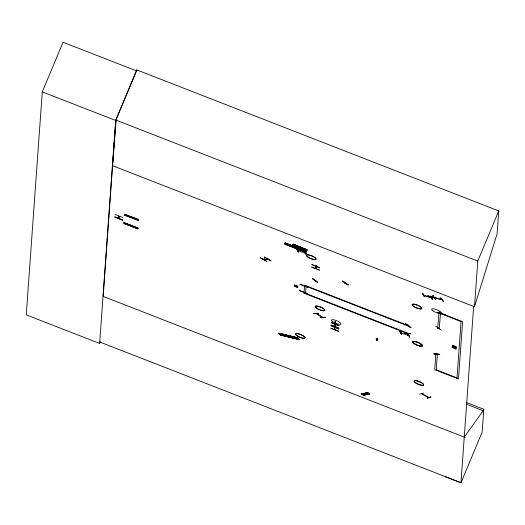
<?xml version="1.0" encoding="UTF-8"?>
<svg xmlns="http://www.w3.org/2000/svg" width="525" height="525" viewBox="0 0 525 525"><rect width="100%" height="100%" fill="white"/><g stroke="black" fill="none" stroke-linecap="round" stroke-linejoin="round"><path stroke-width="0.79" d="M440.606 297.892L443.12 301.166M443.435 301.37L440.514 297.983L443.441 301.324M427.153 397.937L430.815 397.241L430.507 396.979M324.962 317.257L325.231 317.454L324.877 317.29M136.421 70.836L63.033 42.243L42.282 91.862L26.25 314.862L99.638 343.455L100.268 341.952M99.638 343.455L115.664 120.455L136.808 69.91L498.75 210.945L497.109 233.769L474.495 306.731L473.648 306.403L460.97 482.757L445.226 476.654M122.693 219.962L114.916 216.93M115.073 214.463L122.85 217.501M122.647 220.178L114.883 217.101M136.697 71.538L136.808 69.91M294.236 286.086L294.466 285.022L297.918 286.401L297.846 287.418L294.236 286.086L297.708 287.405M305.576 293.344L306.088 286.25M319.502 270.027L311.725 266.995M311.883 264.534L319.633 267.737L311.883 264.62M316.109 267.743L315.44 268.544M316.26 265.63L315.755 268.433M316.181 265.552L315.945 266.523L315.518 266.385M331.085 325.671L338.828 328.873L331.085 325.756M335.002 329.608C333.959 330.041 334.333 326.386 335.14 327.659M335.075 327.416L334.963 329.798M330.927 328.132L338.704 331.163M408.581 324.988L408.292 326.071L304.572 285.659M439.09 311.811L437.692 328.276L439.208 328.867L440.606 312.401M436.229 370.256L437.371 354.414L435.855 353.824L434.72 369.666L458.489 378.932L462.597 321.694L438.834 312.434M456.973 378.341L461.088 321.103M498.75 210.945L477.776 261.082L474.495 306.764L112.56 165.697L116.202 119.359L136.782 70.153M466.233 402.439L483.801 409.277L482.16 432.108L460.97 482.757L99.796 342.018M331.347 322.724L339.124 325.776L331.387 322.606M334.989 321.818L334.747 324.214C336.669 325.539 333.067 321.864 335.383 321.897M335.363 324.325C335.324 329.319 334.044 324.502 335.396 322.022L334.97 321.838M335.311 321.93L335.344 324.562M335.37 323.17L335.993 323.413M338.914 328.197L331.163 324.995M376.149 339.163L376.93 339.472M377.265 340.764L376.825 340.613L377.042 338.251C378.138 338.054 377.672 341.355 376.957 340.6L377.14 338.172M348.187 284.944L342.602 281.052L348.173 284.904M435.862 326.327L441.446 330.218M434.083 353.948L439.74 354.408L433.775 353.752L439.727 354.382M307.197 293.587L299.414 290.568L307.21 293.547M303.588 285.823L303.903 285.935M307.643 287.201L299.867 284.163L307.67 287.168M264.338 257.014L270.985 260.827M264.495 257.073L270.913 260.938M138.593 219.923L138.653 219.594L124.55 214.331M124.478 215.079L138.554 220.303M123.946 222.679L138.042 228.073M123.926 222.928L123.992 222.6L138.042 228.093M123.874 223.565L137.99 228.71L137.924 229.038L123.926 223.387M138.554 220.283L124.504 214.823M293.002 244.401L307.059 249.88L293.062 244.086L292.996 244.414M307.013 250.274L292.963 244.781L307.046 250.346M307.053 249.795L293.022 244.132L307.072 249.729M437.647 312.316L445.266 314.882L445.338 314.344M285.009 243.147L306.068 251.416M285.009 243.023L306.075 251.298L285.029 242.97M285.036 242.793L306.101 251.068M284.878 244.099L305.944 252.374L284.891 244.079M284.918 243.725L305.99 251.954M305.95 252.236L284.911 243.843L305.977 252.131M263.438 259.507L267.474 258.963L267.776 258.241L267.041 258.969M138.534 220.539L124.491 214.981M330.888 328.309L338.658 331.367M114.023 143.286L114.824 141.376M260.006 257.696L266.877 261.476L260.243 257.565M263.767 259.435L264.147 258.727M267.028 259.022L267.343 258.248M267.625 258.208L267.409 259.186M268.006 258.372L267.691 259.147L263.668 259.639M298.403 251.974L296.901 249.099L298.41 252.098L297.314 249.139M305.589 253.339L297.931 250.655L298.298 249.933L298.056 250.812M306.541 254.848L305.465 251.967L305.025 251.869L306.541 254.848L306.213 254.658M294.335 285.009L297.787 286.315M315.702 267.757L315.394 268.524L315.591 266.438M315.761 268.452L316.024 267.691M312.428 278.526L317.776 282.345M318.242 313.228L318.59 313.445L313.655 313.445L318.59 313.313M325.224 317.5L320.283 317.5L324.982 317.29M342.838 281.137L348.18 284.957M405.687 323.8L411.029 327.731L405.681 323.905M400.109 331.36L401.769 334.504L401.343 334.366L401.756 334.379M404.677 333.067L410.629 333.769L404.978 333.152M422.776 293.711L424.436 296.796L422.448 293.646L422.855 293.678M409.795 337.03L407.722 333.874L409.795 337.03L409.467 336.847M432.488 299.335L430.48 296.218L432.469 299.289M435.251 299.112L432.771 295.798L435.665 299.224L433.145 295.838M441.354 298.64L441.177 299.526M441.728 299.558L441.853 298.764M437.686 312.565L445.266 314.882M419.652 394.026L423.399 393.31L423.065 393.074M430.808 397.261L430.415 397.051M464.251 437.108L483.19 410.727L483.801 409.277M436.702 354.008L435.993 353.64M316.221 313.556L322.324 317.323M138.036 228.231L123.946 222.757M292.95 244.952L307 250.412M118.565 218.229C119.483 219.358 119.707 215.847 118.716 216.313M435.277 298.141L427.593 295.733L435.297 298.115M434.365 297.531L441.545 299.486M441.807 299.683L434.451 297.642M410.635 333.637L404.919 333.178M314.002 313.53L318.524 313.34M118.604 218.249L118.952 218.387M431.301 297.045L431.852 297.452L431.347 297.084M441.039 313.235L441.42 313.353L441.059 313.215M400.91 332.942L401.756 333.204M408.562 335.449L407.84 335.213M278.873 333.388L298.029 337.982M280.133 334.779L299.44 339.524L280.238 334.897M280.448 335.114L299.611 339.708M298.371 338.356L279.142 333.697L298.338 338.317M407.708 333.552L407.781 333.172L304.067 292.753M315.007 280.475L315.558 280.501M345.279 283.119L344.459 282.883L345.102 282.955M408.26 325.749L409.014 325.966M438.533 328.394L437.791 328.184L438.362 328.23M361.128 393.973L367.71 392.713L361.174 393.999M367.992 392.746L361.377 394.229L368.038 392.772M363.129 395.2L362.782 394.997L369.397 393.514M363.431 395.227L370.013 393.967L363.477 395.253M430.539 397.051L427.061 397.97L427.448 398.18M427.442 398.114L430.815 397.215M361.43 394.275L367.822 392.805M361.679 394.406L368.097 392.936M363.083 395.174L369.442 393.54M401.651 333.165L401.061 332.975M408.424 335.403L407.82 335.101M118.801 216.103L118.552 218.393M304.815 253.076L305.55 253.24M315.059 280.468L315.63 280.534M344.531 282.896L345.043 282.949M408.988 325.946L408.45 325.887M437.791 328.145L438.093 328.361M336.066 323.551L335.285 323.243M267.435 258.969L267.704 259.094M278.631 333.178L297.852 337.805L278.618 333.119M278.965 333.513L298.134 338.08M279.923 334.563L299.092 339.157M312.428 278.631L317.454 282.424M315.761 280.658L315.19 280.613M408.128 333.854L408.411 333.88M335.114 327.685L334.753 327.508M321.963 316.962L321.91 317.054M298.587 250.976L297.885 250.727M432.744 295.838L433.151 295.949M431.432 297.281L431.812 297.399M400.116 331.485L399.696 331.347L401.343 334.366M400.995 332.962L408.496 335.409M430.579 296.133L430.913 296.336M422.441 293.665L422.861 293.797M423.701 295.267L431.163 297.642M431.215 297.747L423.675 295.345M263.806 259.442L264.134 259.619L264.403 258.904L264.075 259.586M296.894 249.119L297.321 249.263M408.043 333.611L408.437 333.92M477.776 261.082L115.841 120.041L103.162 296.402L465.104 437.437M42.282 91.862L115.664 120.455M440.311 313.484L461.055 321.569M311.679 267.087L319.476 270.185M124.563 214.161L138.613 219.653M408.325 325.612L304.605 285.193L304.027 293.219L408.24 333.9M114.877 217.015L122.666 220.113M436.262 369.797L457.006 377.875M466.397 404.184L483.19 410.727M376.156 339.084L376.937 339.393M331.137 325.152L338.894 328.243M421.851 393.796L428.8 397.497M421.772 393.875L428.61 397.491M316.444 313.589L322.553 317.31M405.418 323.833L410.76 327.652M312.368 278.572L317.71 282.397M430.579 296.172L432.154 299.171M409.5 336.873L407.813 333.788M306.246 254.691L305.123 251.783M452.084 347.366L456.179 349.151L454.571 348.016C460.609 349.742 447.654 344.774 453.718 347.694L452.084 347.366M452.196 345.824L456.291 347.609L454.683 346.474C460.72 348.2 447.766 343.232 453.83 346.152L452.196 345.824M294.801 285.561C296.612 288.166 298.745 285.79 294.801 285.561M317.008 313.93L317.008 313.924M316.555 308.103A5.23 1.417 22.7 0 0 324.719 310.603A5.23 1.417 22.7 0 0 318.905 306.475A5.23 1.417 22.7 0 0 316.555 308.103A5.204 1.411 22.7 0 0 324.693 310.61A5.204 1.411 22.7 0 0 318.905 306.495A5.204 1.411 22.7 0 0 316.562 308.123M332.712 321.766A5.204 1.411 22.7 0 0 340.843 324.253A5.204 1.411 22.7 0 0 335.055 320.138A5.204 1.411 22.7 0 0 332.712 321.766M296.848 335.646A5.23 1.417 22.7 0 0 305.012 338.146A5.23 1.417 22.7 0 0 299.197 334.012A5.23 1.417 22.7 0 0 296.848 335.646A5.23 1.417 22.7 0 0 304.999 338.172A5.23 1.417 22.7 0 0 299.184 334.038A5.23 1.417 22.7 0 0 296.835 335.672M414.074 343.501A5.217 1.411 22.7 0 0 422.225 345.995A5.217 1.411 22.7 0 0 416.423 341.873A5.217 1.411 22.7 0 0 414.074 343.501M414.067 343.521A5.217 1.411 22.7 0 0 422.218 346.014A5.204 1.411 22.7 0 0 416.423 341.887A5.204 1.411 22.7 0 0 414.081 343.514A5.204 1.411 22.7 0 0 422.212 346.001A5.217 1.411 22.7 0 0 416.417 341.893A5.217 1.411 22.7 0 0 414.067 343.521M415.38 382.679A5.23 1.417 22.7 0 0 423.544 385.179A5.23 1.417 22.7 0 0 417.729 381.045A5.23 1.417 22.7 0 0 415.38 382.679A5.217 1.411 22.7 0 0 423.531 385.179A5.217 1.411 22.7 0 0 417.729 381.058A5.217 1.411 22.7 0 0 415.38 382.686M307.768 256.896A5.204 1.411 22.7 0 0 315.899 259.383A5.204 1.411 22.7 0 0 310.111 255.268A5.23 1.417 22.7 0 0 307.748 256.902A5.23 1.417 22.7 0 0 315.912 259.402A5.23 1.417 22.7 0 0 310.104 255.275A5.204 1.411 22.7 0 0 307.768 256.896M413.457 306.233A5.23 1.417 22.7 0 0 421.621 308.726A5.23 1.417 22.7 0 0 415.807 304.598A5.23 1.417 22.7 0 0 413.457 306.233A5.237 1.417 22.7 0 0 421.621 308.752A5.237 1.417 22.7 0 0 415.8 304.612A5.237 1.417 22.7 0 0 413.444 306.246M432.994 310.866A5.237 1.417 22.7 0 0 441.177 313.366A5.237 1.417 22.7 0 0 435.356 309.232A5.237 1.417 22.7 0 0 432.994 310.866"/></g></svg>
